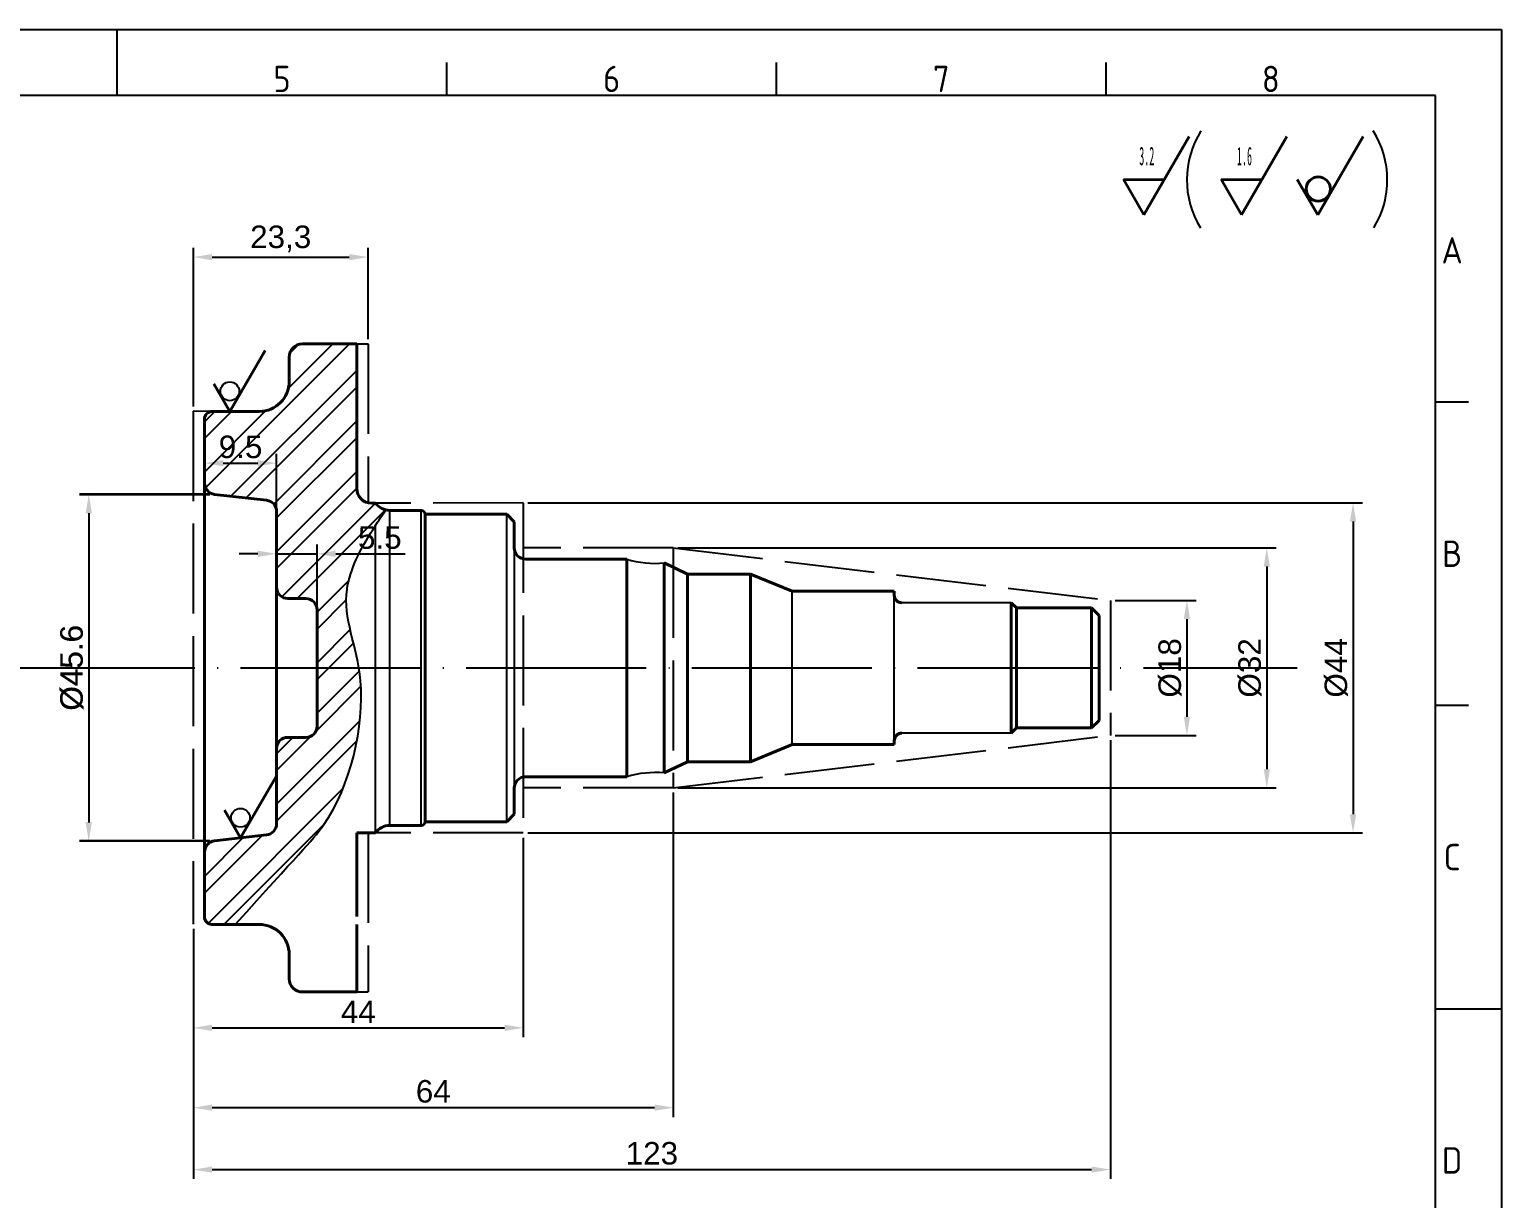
# Model space of a CAD drawing. Header units: millimetres. Extents: x 4780 to 5149, y 1689 to 1950.
# Drawn here: x 4952.4 to 5148.7, y 1794.2 to 1950.1 of the extents above; entities that cross this region are included whole.
import ezdxf
from ezdxf.enums import TextEntityAlignment as Align

# ---------------------------------------------------------------- set-up
doc = ezdxf.new("R2010")
doc.units = ezdxf.units.MM
for name, pattern in [('ACAD_ISO02W100', [15, 12, -3]), ('ACAD_ISO04W100', [30, 24, -3, 0, -3]), ('ACAD_ISO05W100', [33, 24, -3, 0, -3, 0, -3])]:
    doc.linetypes.add(name, pattern=pattern)
for name, color, linetype, lineweight in [('AM_0', 7, 'Continuous', 40), ('AM_4', 1, 'ACAD_ISO04W100', 25), ('AM_5', 3, 'Continuous', 25), ('AM_BOR', 2, 'ACAD_ISO05W100', 35), ('CAXA4', 3, 'Continuous', 25)]:
    doc.layers.add(name, color=color, linetype=linetype, lineweight=lineweight)
doc.styles.add('ACISOTS', font='isocp.shx', dxfattribs={"height": 1})
doc.styles.get("Standard").update_dxf_attribs({"font": 'arial.ttf'})
doc.styles.add('UserTxtStyle3', font='', dxfattribs={"width": 0.4})
doc.styles.get('UserTxtStyle3').set_extended_font_data('FangSong_GB2312')
doc.dimstyles.new('ISO-25', dxfattribs={"dimtxt": 3, "dimasz": 2.5, "dimexe": 1.25, "dimexo": 0.625, "dimtad": 1, "dimtxsty": 'Standard', "dimcen": 2.5, "dimadec": 0, "dimazin": 0, "dimtfac": 1, "dimtmove": 0, "dimatfit": 3, "dimfxl": 1, "dimarcsym": 0})

# ---------------------------------------------------------------- blocks, each defined once
blk = doc.blocks.new('A3 ZTL')
for p, q in [((401.17, 280.82), (19.57, 280.82)), ((401.17, 9.78), (401.17, 280.82))]:
    blk.add_line(p, q)
at = {"layer": 'AM_BOR', "color": 135, "linetype": 'Continuous', "lineweight": 25}
for p, q in [((0, 290.61), (410.96, 290.61)), ((410.96, 290.61), (410.96, 0))]:
    blk.add_line(p, q, dxfattribs=at)
at = {"layer": 'AM_BOR', "color": 135, "lineweight": 25}
for p, q in [((205.48, 280.82), (205.48, 290.61)), ((254.4, 280.82), (254.4, 285.71)), ((303.33, 280.82), (303.33, 285.71)), ((352.25, 280.82), (352.25, 285.71)), ((406.07, 235.32), (401.17, 235.32)), ((406.07, 190.31), (401.17, 190.31)), ((401.17, 145.3), (410.96, 145.3))]:
    blk.add_line(p, q, dxfattribs=at)
at = {"layer": 'AM_BOR', "color": 135, "lineweight": 25, "style": 'ACISOTS'}
for s, p in [('5', (229.94, 283.27)), ('6', (278.86, 283.27)), ('7', (327.79, 283.27)), ('8', (376.71, 283.27)), ('A', (403.62, 257.83)), ('B', (403.62, 212.82)), ('C', (403.62, 167.81)), ('D', (403.62, 122.8))]:
    blk.add_text(s, height=3.91, dxfattribs=at).set_placement(p, align=Align.MIDDLE)
blk = doc.blocks.new('*D28')
at = {"layer": 'AM_5', "color": 0, "lineweight": -2, "transparency": 16777216}
for p, q in [((4976.48, 1888.1), (4959.09, 1888.1)), ((4960.34, 1885.6), (4960.34, 1844.4)), ((4976.48, 1841.9), (4959.09, 1841.9))]:
    blk.add_line(p, q, dxfattribs=at)
at = {"layer": 'AM_5', "color": 0, "transparency": 16777216}
for points in [[(4959.92, 1885.6), (4960.75, 1885.6), (4960.34, 1888.1)], [(4959.92, 1844.4), (4960.75, 1844.4), (4960.34, 1841.9)]]:
    blk.add_solid(points, dxfattribs=at)
at = {"layer": 'Defpoints', "color": 0, "transparency": 16777216}
for p in [(4977.11, 1888.1), (4960.34, 1841.9), (4977.11, 1841.9)]:
    blk.add_point(p, dxfattribs=at)
at = {"layer": 'AM_5', "color": 0, "transparency": 16777216, "insert": (4958.1, 1865), "char_height": 3, "attachment_point": 5, "rotation": 90}
blk.add_mtext('%%C45.6', dxfattribs=at)
blk = doc.blocks.new('*D57')
at = {"layer": 'AM_5', "color": 0, "lineweight": -2, "transparency": 16777216}
for p, q in [((4974.28, 1899.82), (4974.28, 1920.97)), ((4997.58, 1908.77), (4997.58, 1920.97)), ((4976.78, 1919.72), (4995.08, 1919.72))]:
    blk.add_line(p, q, dxfattribs=at)
at = {"layer": 'AM_5', "color": 0, "transparency": 16777216}
for points in [[(4976.78, 1920.14), (4976.78, 1919.3), (4974.28, 1919.72)], [(4995.08, 1920.14), (4995.08, 1919.3), (4997.58, 1919.72)]]:
    blk.add_solid(points, dxfattribs=at)
at = {"layer": 'Defpoints', "color": 0, "transparency": 16777216}
for p in [(4997.58, 1919.72), (4997.58, 1908.15), (4974.28, 1899.19)]:
    blk.add_point(p, dxfattribs=at)
at = {"layer": 'AM_5', "color": 0, "transparency": 16777216, "insert": (4985.93, 1922.15), "char_height": 3, "attachment_point": 5}
blk.add_mtext('23,3', dxfattribs=at)
blk = doc.blocks.new('*D58')
at = {"layer": 'AM_5', "color": 0, "lineweight": -2, "transparency": 16777216}
for p, q in [((5018.28, 1842.33), (5018.28, 1815.73)), ((4974.28, 1830.18), (4974.28, 1815.73)), ((4976.78, 1816.98), (5015.78, 1816.98))]:
    blk.add_line(p, q, dxfattribs=at)
at = {"layer": 'AM_5', "color": 0, "transparency": 16777216}
for points in [[(4976.78, 1817.4), (4976.78, 1816.56), (4974.28, 1816.98)], [(5015.78, 1817.4), (5015.78, 1816.56), (5018.28, 1816.98)]]:
    blk.add_solid(points, dxfattribs=at)
at = {"layer": 'Defpoints', "color": 0, "transparency": 16777216}
for p in [(5018.28, 1842.96), (4974.28, 1830.81), (5018.28, 1816.98)]:
    blk.add_point(p, dxfattribs=at)
at = {"layer": 'AM_5', "color": 0, "transparency": 16777216, "insert": (4996.28, 1819.11), "char_height": 3, "attachment_point": 5}
blk.add_mtext('44', dxfattribs=at)
blk = doc.blocks.new('*D59')
at = {"layer": 'AM_5', "color": 0, "lineweight": -2, "transparency": 16777216}
for p, q in [((5038.28, 1848.33), (5038.28, 1805.09)), ((4974.28, 1830.18), (4974.28, 1805.09)), ((4976.78, 1806.34), (5035.78, 1806.34))]:
    blk.add_line(p, q, dxfattribs=at)
at = {"layer": 'AM_5', "color": 0, "transparency": 16777216}
for points in [[(4976.78, 1806.76), (4976.78, 1805.92), (4974.28, 1806.34)], [(5035.78, 1806.76), (5035.78, 1805.92), (5038.28, 1806.34)]]:
    blk.add_solid(points, dxfattribs=at)
at = {"layer": 'Defpoints', "color": 0, "transparency": 16777216}
for p in [(5038.28, 1848.96), (4974.28, 1830.81), (5038.28, 1806.34)]:
    blk.add_point(p, dxfattribs=at)
at = {"layer": 'AM_5', "color": 0, "transparency": 16777216, "insert": (5006.28, 1808.5), "char_height": 3, "attachment_point": 5}
blk.add_mtext('64', dxfattribs=at)
blk = doc.blocks.new('*D60')
at = {"layer": 'AM_5', "color": 0, "lineweight": -2, "transparency": 16777216}
for p, q in [((5018.9, 1886.96), (5130.19, 1886.96)), ((5128.94, 1884.46), (5128.94, 1845.46)), ((5018.9, 1842.96), (5130.19, 1842.96))]:
    blk.add_line(p, q, dxfattribs=at)
at = {"layer": 'AM_5', "color": 0, "transparency": 16777216}
for points in [[(5128.52, 1884.46), (5129.35, 1884.46), (5128.94, 1886.96)], [(5128.52, 1845.46), (5129.35, 1845.46), (5128.94, 1842.96)]]:
    blk.add_solid(points, dxfattribs=at)
at = {"layer": 'Defpoints', "color": 0, "transparency": 16777216}
for p in [(5018.28, 1886.96), (5018.28, 1842.96), (5128.94, 1842.96)]:
    blk.add_point(p, dxfattribs=at)
at = {"layer": 'AM_5', "color": 0, "transparency": 16777216, "insert": (5126.7, 1864.96), "char_height": 3, "attachment_point": 5, "rotation": 90}
blk.add_mtext('%%c44', dxfattribs=at)
blk = doc.blocks.new('*D61')
at = {"layer": 'AM_5', "color": 0, "lineweight": -2, "transparency": 16777216}
for p, q in [((5038.9, 1880.96), (5118.68, 1880.96)), ((5117.43, 1878.46), (5117.43, 1851.46)), ((5038.9, 1848.96), (5118.68, 1848.96))]:
    blk.add_line(p, q, dxfattribs=at)
at = {"layer": 'AM_5', "color": 0, "transparency": 16777216}
for points in [[(5117.02, 1878.46), (5117.85, 1878.46), (5117.43, 1880.96)], [(5117.02, 1851.46), (5117.85, 1851.46), (5117.43, 1848.96)]]:
    blk.add_solid(points, dxfattribs=at)
at = {"layer": 'Defpoints', "color": 0, "transparency": 16777216}
for p in [(5038.28, 1880.96), (5038.28, 1848.96), (5117.43, 1848.96)]:
    blk.add_point(p, dxfattribs=at)
at = {"layer": 'AM_5', "color": 0, "transparency": 16777216, "insert": (5115.19, 1864.96), "char_height": 3, "attachment_point": 5, "rotation": 90}
blk.add_mtext('%%C32', dxfattribs=at)
blk = doc.blocks.new('*D62')
at = {"layer": 'AM_5', "color": 0, "lineweight": -2, "transparency": 16777216}
for p, q in [((5097.2, 1873.96), (5108.03, 1873.96)), ((5106.78, 1871.46), (5106.78, 1858.46)), ((5097.2, 1855.96), (5108.03, 1855.96))]:
    blk.add_line(p, q, dxfattribs=at)
at = {"layer": 'AM_5', "color": 0, "transparency": 16777216}
for points in [[(5106.36, 1871.46), (5107.19, 1871.46), (5106.78, 1873.96)], [(5106.36, 1858.46), (5107.19, 1858.46), (5106.78, 1855.96)]]:
    blk.add_solid(points, dxfattribs=at)
at = {"layer": 'Defpoints', "color": 0, "transparency": 16777216}
for p in [(5096.57, 1873.96), (5096.57, 1855.96), (5106.78, 1855.96)]:
    blk.add_point(p, dxfattribs=at)
at = {"layer": 'AM_5', "color": 0, "transparency": 16777216, "insert": (5104.54, 1864.96), "char_height": 3, "attachment_point": 5, "rotation": 90}
blk.add_mtext('%%C18', dxfattribs=at)
blk = doc.blocks.new('*D65')
at = {"layer": 'AM_5', "color": 0, "lineweight": -2, "transparency": 16777216}
for p, q in [((5096.57, 1855.33), (5096.57, 1796.83)), ((4974.28, 1830.18), (4974.28, 1796.83)), ((4976.78, 1798.08), (5094.07, 1798.08))]:
    blk.add_line(p, q, dxfattribs=at)
at = {"layer": 'AM_5', "color": 0, "transparency": 16777216}
for points in [[(4976.78, 1798.5), (4976.78, 1797.67), (4974.28, 1798.08)], [(5094.07, 1798.5), (5094.07, 1797.67), (5096.57, 1798.08)]]:
    blk.add_solid(points, dxfattribs=at)
at = {"layer": 'Defpoints', "color": 0, "transparency": 16777216}
for p in [(5096.57, 1855.96), (4974.28, 1830.81), (5096.57, 1798.08)]:
    blk.add_point(p, dxfattribs=at)
at = {"layer": 'AM_5', "color": 0, "transparency": 16777216, "insert": (5035.43, 1800.24), "char_height": 3, "attachment_point": 5}
blk.add_mtext('123', dxfattribs=at)
blk = doc.blocks.new('*D96')
at = {"layer": 'AM_5', "color": 0, "lineweight": -2, "transparency": 16777216}
for p, q in [((4976.47, 1888.05), (4959.08, 1888.05)), ((4960.33, 1885.55), (4960.33, 1844.36)), ((4976.47, 1841.86), (4959.08, 1841.86))]:
    blk.add_line(p, q, dxfattribs=at)
at = {"layer": 'AM_5', "color": 0, "transparency": 16777216}
for points in [[(4959.91, 1885.55), (4960.74, 1885.55), (4960.33, 1888.05)], [(4959.91, 1844.36), (4960.74, 1844.36), (4960.33, 1841.86)]]:
    blk.add_solid(points, dxfattribs=at)
at = {"layer": 'Defpoints', "color": 0, "transparency": 16777216}
for p in [(4977.1, 1888.05), (4960.33, 1841.86), (4977.1, 1841.86)]:
    blk.add_point(p, dxfattribs=at)
at = {"layer": 'AM_5', "color": 0, "transparency": 16777216, "insert": (4958.08, 1864.96), "char_height": 3, "attachment_point": 5, "rotation": 90}
blk.add_mtext('%%C45.6', dxfattribs=at)
blk = doc.blocks.new('*D119')
at = {"layer": 'AM_5', "color": 0, "lineweight": -2, "transparency": 16777216}
for p, q in [((4975.78, 1890.21), (4975.78, 1893.5)), ((4985.38, 1886.36), (4985.38, 1893.5)), ((4978.28, 1892.25), (4982.88, 1892.25))]:
    blk.add_line(p, q, dxfattribs=at)
at = {"layer": 'AM_5', "color": 0, "transparency": 16777216}
for points in [[(4978.28, 1892.67), (4978.28, 1891.83), (4975.78, 1892.25)], [(4982.88, 1892.67), (4982.88, 1891.83), (4985.38, 1892.25)]]:
    blk.add_solid(points, dxfattribs=at)
at = {"layer": 'Defpoints', "color": 0, "transparency": 16777216}
for p in [(4985.38, 1892.25), (4975.78, 1889.59), (4985.38, 1885.73)]:
    blk.add_point(p, dxfattribs=at)
at = {"layer": 'AM_5', "color": 0, "transparency": 16777216, "insert": (4980.58, 1894.41), "char_height": 3, "attachment_point": 5}
blk.add_mtext('9.5', dxfattribs=at)
blk = doc.blocks.new('*D120')
at = {"layer": 'AM_5', "color": 0, "lineweight": -2, "transparency": 16777216}
for p, q in [((4985.38, 1876.33), (4985.38, 1881.42)), ((4990.78, 1873.33), (4990.78, 1881.42)), ((4982.88, 1880.17), (4980.38, 1880.17)), ((4985.38, 1880.17), (4990.78, 1880.17)), ((4993.28, 1880.17), (5002.51, 1880.17))]:
    blk.add_line(p, q, dxfattribs=at)
at = {"layer": 'AM_5', "color": 0, "transparency": 16777216}
for points in [[(4982.88, 1880.59), (4982.88, 1879.75), (4985.38, 1880.17)], [(4993.28, 1880.59), (4993.28, 1879.75), (4990.78, 1880.17)]]:
    blk.add_solid(points, dxfattribs=at)
at = {"layer": 'Defpoints', "color": 0, "transparency": 16777216}
for p in [(4990.78, 1880.17), (4985.38, 1875.71), (4990.78, 1872.71)]:
    blk.add_point(p, dxfattribs=at)
at = {"layer": 'AM_5', "color": 0, "transparency": 16777216, "insert": (4999.15, 1882.32), "char_height": 3, "attachment_point": 5}
blk.add_mtext('5.5', dxfattribs=at)

msp = doc.modelspace()

# ---------------------------------------------------------------- hatches: boundary and pattern name
at = {"layer": 'AM_5'}
h = msp.add_hatch(dxfattribs=at)
h.set_pattern_fill('ANSI32', color=256, scale=0.5)
edge = h.paths.add_edge_path()
edge.add_line((4996.068, 1899.15), (4996.068, 1908.15))
edge.add_line((4996.068, 1908.15), (4988.818, 1908.15))
edge.add_arc((4988.818, 1906.4), 1.75, 90, 180)
edge.add_line((4987.068, 1906.4), (4987.068, 1903.15))
edge.add_arc((4983.068, 1903.15), 4, -90, 0, ccw=False)
edge.add_line((4983.068, 1899.15), (4976.768, 1899.15))
edge.add_arc((4976.768, 1898.15), 1, 90, 180)
edge.add_line((4975.768, 1898.15), (4975.779, 1889.588))
edge.add_arc((4977.279, 1889.588), 1.5, 180, 263.46337)
edge.add_line((4977.109, 1888.098), (4984.05, 1887.302))
edge.add_arc((4983.879, 1885.812), 1.5, 0, 83.46337, ccw=False)
edge.add_line((4985.379, 1885.812), (4985.379, 1885.65))
edge.add_line((4985.379, 1885.65), (4985.379, 1875.705))
edge.add_arc((4986.879, 1875.705), 1.5, 180, 270)
edge.add_line((4986.879, 1874.205), (4989.279, 1874.205))
edge.add_arc((4989.279, 1872.705), 1.5, 0, 90, ccw=False)
edge.add_line((4990.779, 1872.705), (4990.779, 1864.955))
edge.add_line((4990.779, 1864.955), (4996.347, 1864.955))
edge.add_spline(control_points=[(4996.347, 1864.955), (4995.697, 1868.865), (4993.233, 1874.37), (4996.678, 1881.012), (4998.454, 1883.774), (4998.579, 1883.966)], knot_values=[31.2873128, 31.2873128, 31.2873128, 31.2873128, 43.4165662, 52.5275531, 53.211751, 53.211751, 53.211751, 53.211751], degree=3, periodic=0)
edge.add_spline(control_points=[(4998.579, 1883.966), (4999.03, 1884.657), (4999.494, 1885.337), (4999.968, 1886.009)], knot_values=[53.211751, 53.211751, 53.211751, 53.211751, 55.6768274, 55.6768274, 55.6768274, 55.6768274], degree=3, periodic=0)
edge.add_arc((5000.496, 1888.355), 2.401, 217.03097, 257.35167, ccw=False)
edge.add_line((4998.579, 1886.909), (4998.068, 1886.909))
edge.add_arc((4998.068, 1888.909), 2, 180, 270, ccw=False)
edge.add_line((4996.068, 1888.909), (4996.068, 1899.15))
edge = h.paths.add_edge_path()
edge.add_spline(control_points=[(4979.919, 1830.806), (4988.192, 1840.066), (4994.469, 1845.761), (4997.305, 1857.973), (4996.44, 1864.397), (4996.347, 1864.955)], knot_values=[4.3008979, 4.3008979, 4.3008979, 4.3008979, 11.900803, 29.5554748, 31.2873128, 31.2873128, 31.2873128, 31.2873128], degree=3, periodic=0)
edge.add_line((4996.347, 1864.955), (4990.779, 1864.955))
edge.add_line((4990.779, 1864.955), (4990.779, 1857.205))
edge.add_arc((4989.279, 1857.205), 1.5, -90, 0, ccw=False)
edge.add_line((4989.279, 1855.705), (4986.879, 1855.705))
edge.add_arc((4986.879, 1854.205), 1.5, 90, 180)
edge.add_line((4985.379, 1854.205), (4985.379, 1844.188))
edge.add_arc((4983.879, 1844.188), 1.5, -83.46337, 0, ccw=False)
edge.add_line((4984.05, 1842.698), (4977.109, 1841.902))
edge.add_arc((4977.279, 1840.412), 1.5, 96.53663, 180)
edge.add_line((4975.779, 1840.412), (4975.768, 1831.761))
edge.add_arc((4976.768, 1831.761), 1, 180, 270)
edge.add_line((4976.768, 1830.761), (4979.879, 1830.761))

# ---------------------------------------------------------------- linework, layer by layer
at = {"color": 0}
msp.add_arc((5119.037, 1930.017), 12.265, 147.80757, 211.52515, dxfattribs=at)
msp.add_arc((5121.242, 1930.017), 12.265, 328.47485, 32.19243)
at = {"layer": 'AM_0', "color": 0, "linetype": 'Continuous', "lineweight": 35}
for q in [(5130.267, 1935.782), (5121.503, 1930.089)]:
    msp.add_line((5124.242, 1925.346), q, dxfattribs=at)
at = {"layer": 'AM_0'}
for p, q in [((4987.068, 1906.4), (4987.068, 1903.15)), ((4996.068, 1908.15), (4988.818, 1908.15)), ((4996.068, 1899.15), (4996.068, 1908.15)), ((4983.068, 1899.15), (4976.768, 1899.15)), ((4996.068, 1899.15), (4996.068, 1888.909)), ((4975.768, 1898.15), (4975.768, 1831.761)), ((4996.071, 1891.41), (4996.07, 1891.408)), ((4996.082, 1891.455), (4996.081, 1891.453)), ((4977.109, 1888.098), (4984.05, 1887.302)), ((4998.579, 1886.909), (4998.068, 1886.909)), ((4985.379, 1885.812), (4985.379, 1885.65)), ((4985.379, 1885.65), (4985.379, 1844.188)), ((5000.482, 1885.954), (5004.679, 1885.954)), ((5005.179, 1885.454), (5016.078, 1885.454)), ((5005.179, 1864.955), (5005.179, 1885.454)), ((5016.078, 1885.454), (5017.078, 1884.454)), ((5017.078, 1880.985), (5017.078, 1884.454)), ((5018.609, 1879.454), (5032.077, 1879.454)), ((5032.077, 1864.955), (5032.077, 1879.454)), ((5037.076, 1864.955), (5037.076, 1878.947)), ((5037.088, 1878.946), (5040.159, 1877.454)), ((5040.159, 1877.454), (5048.576, 1877.454)), ((5040.159, 1877.454), (5040.159, 1864.955)), ((5048.576, 1864.955), (5048.576, 1877.454)), ((5048.576, 1877.454), (5054.144, 1875.181)), ((5067.75, 1875.181), (5054.144, 1875.181)), ((5067.75, 1874.648), (5067.75, 1875.181)), ((4989.279, 1874.205), (4986.879, 1874.205)), ((5084.047, 1872.955), (5083.354, 1873.648)), ((5084.047, 1872.955), (5083.354, 1873.648)), ((5083.354, 1873.648), (5083.354, 1856.263)), ((5084.047, 1872.955), (5094.072, 1872.955)), ((5084.047, 1872.955), (5084.047, 1856.956)), ((5094.072, 1872.955), (5095.072, 1871.955)), ((5094.072, 1872.955), (5094.072, 1856.956)), ((4990.779, 1872.705), (4990.779, 1857.205)), ((5095.072, 1864.955), (5095.072, 1871.955)), ((5005.179, 1864.955), (5005.179, 1844.457)), ((5032.077, 1864.955), (5032.077, 1850.456)), ((5037.076, 1864.955), (5037.076, 1850.963)), ((5040.159, 1852.456), (5040.159, 1864.955)), ((5048.576, 1864.955), (5048.576, 1852.456)), ((5095.072, 1864.955), (5095.072, 1857.956)), ((5094.072, 1856.956), (5095.072, 1857.956)), ((5094.072, 1856.956), (5095.072, 1857.956)), ((4989.279, 1855.705), (4986.879, 1855.705)), ((5067.75, 1855.263), (5067.75, 1854.729)), ((5067.75, 1855.263), (5067.75, 1854.729)), ((5084.047, 1856.956), (5083.354, 1856.263)), ((5084.047, 1856.956), (5083.354, 1856.263)), ((5084.047, 1856.956), (5094.072, 1856.956)), ((5084.047, 1856.956), (5094.072, 1856.956)), ((5048.576, 1852.456), (5054.144, 1854.729)), ((5067.75, 1854.729), (5054.144, 1854.729)), ((5037.088, 1850.965), (5040.159, 1852.456)), ((5040.159, 1852.456), (5048.576, 1852.456)), ((5018.609, 1850.456), (5032.077, 1850.456)), ((5017.078, 1848.925), (5017.078, 1845.456)), ((5016.078, 1844.457), (5017.078, 1845.456)), ((5000.482, 1843.957), (5004.679, 1843.957)), ((5005.179, 1844.457), (5016.078, 1844.457)), ((4977.109, 1841.902), (4984.05, 1842.698)), ((4996.079, 1831.806), (4996.079, 1842.957)), ((4998.579, 1842.957), (4996.079, 1842.957)), ((4998.579, 1842.957), (4997.829, 1842.957)), ((4997.829, 1842.957), (4998.579, 1842.957)), ((4996.082, 1838.545), (4996.081, 1838.547)), ((4983.068, 1830.761), (4976.768, 1830.761)), ((4996.068, 1830.761), (4996.068, 1821.761)), ((4987.068, 1823.511), (4987.068, 1826.761)), ((4996.068, 1821.761), (4988.818, 1821.761))]:
    msp.add_line(p, q, dxfattribs=at)
at = {"layer": 'AM_0', "lineweight": 25}
for p, q in [((5000.482, 1843.957), (5000.482, 1885.954)), ((5004.679, 1843.957), (5004.679, 1885.954)), ((5016.078, 1844.457), (5016.078, 1885.454)), ((4998.579, 1842.957), (4998.579, 1883.966)), ((5017.078, 1880.985), (5017.078, 1848.925)), ((5054.144, 1854.729), (5054.144, 1875.181)), ((5067.75, 1854.729), (5067.75, 1875.181)), ((5083.354, 1873.648), (5068.75, 1873.648)), ((5083.354, 1856.263), (5068.75, 1856.263))]:
    msp.add_line(p, q, dxfattribs=at)
at = {"layer": 'AM_0'}
msp.add_circle((5124.3, 1928.798), 1.611, dxfattribs=at)
for centre, radius, start, end in [((4988.818, 1906.4), 1.75, 90, 180), ((4983.068, 1903.15), 4, 270, 0), ((4976.768, 1898.15), 1, 90, 180), ((4977.279, 1889.588), 1.5, 180, 263.46337), ((4998.068, 1888.909), 2, 180, 270), ((4983.879, 1885.812), 1.5, 0, 83.46337), ((5000.496, 1888.355), 2.401, 217.03097, 269.67119), ((5004.679, 1885.454), 0.5, 0, 90), ((5018.609, 1880.985), 1.531, 180, 270), ((4986.879, 1875.705), 1.5, 180, 270), ((4989.279, 1872.705), 1.5, 0, 90), ((5068.75, 1874.648), 1, 180, 270), ((4989.279, 1857.205), 1.5, 270, 0), ((4986.879, 1854.205), 1.5, 90, 180), ((5069.089, 1855.137), 1.345, 123.15276, 174.61829), ((5068.75, 1855.263), 1, 90, 180), ((5018.609, 1848.925), 1.531, 90, 180), ((4983.879, 1844.188), 1.5, 276.53663, 0), ((5000.467, 1841.674), 2.282, 89.61934, 145.81756), ((5004.679, 1844.457), 0.5, 270, 0), ((4977.279, 1840.412), 1.5, 96.53663, 180), ((4976.768, 1831.761), 1, 180, 270), ((4983.068, 1826.761), 4, 0, 90), ((4988.818, 1823.511), 1.75, 180, 270)]:
    msp.add_arc(centre, radius, start, end, dxfattribs=at)
at = {"layer": 'AM_0', "lineweight": 25}
for centre, start, end in [((5035.935, 1892.536), 253.56609, 274.84926), ((5035.935, 1837.374), 85.15074, 106.43391)]:
    msp.add_arc(centre, 13.639, start, end, dxfattribs=at)
msp.add_open_spline([(4979.919, 1830.806), (4988.192, 1840.066), (4994.469, 1845.761), (4998.579, 1863.461), (4992.961, 1873.845), (4997.065, 1881.759), (4999.363, 1885.151), (4999.968, 1886.009)], degree=3, knots=[4.3008979, 4.3008979, 4.3008979, 4.3008979, 11.900803, 29.5554748, 43.4165662, 52.5275531, 55.6768274, 55.6768274, 55.6768274, 55.6768274], dxfattribs=at)
at = {"layer": 'AM_4'}
msp.add_line((4830.074, 1864.955), (5121.463, 1864.955), dxfattribs=at)
at = {"layer": 'AM_5', "linetype": 'Continuous', "lineweight": 35}
for p, q in [((4979.159, 1899.15), (4983.846, 1907.267)), ((4979.159, 1899.15), (4977.029, 1902.839)), ((4980.579, 1842.3), (4985.266, 1850.417)), ((4980.579, 1842.3), (4978.449, 1845.99))]:
    msp.add_line(p, q, dxfattribs=at)
at = {"layer": 'AM_5'}
for p, q in [((4996.068, 1908.15), (4997.579, 1908.15)), ((4976.768, 1899.15), (4974.279, 1899.194)), ((4996.068, 1821.761), (4997.579, 1821.761))]:
    msp.add_line(p, q, dxfattribs=at)
at = {"layer": 'AM_5', "linetype": 'ACAD_ISO02W100'}
for p, q in [((4997.579, 1908.15), (4997.579, 1886.954)), ((4974.279, 1899.194), (4974.279, 1830.806)), ((5018.279, 1886.955), (4998.579, 1886.909)), ((5018.279, 1886.955), (5018.279, 1842.955)), ((5038.279, 1880.955), (5018.279, 1880.955)), ((5038.279, 1880.955), (5038.279, 1848.955)), ((5038.279, 1880.955), (5096.572, 1873.955)), ((5096.572, 1873.955), (5096.572, 1855.955)), ((5038.279, 1848.955), (5096.572, 1855.955)), ((5038.279, 1848.955), (5018.279, 1848.955)), ((4997.579, 1842.957), (4997.579, 1821.761)), ((5018.279, 1842.955), (4997.579, 1842.955))]:
    msp.add_line(p, q, dxfattribs=at)
at = {"layer": 'AM_5'}
for centre in [(4979.145, 1901.835), (4980.565, 1844.986)]:
    msp.add_circle(centre, 1.253, dxfattribs=at)
at = {"layer": 'CAXA4', "color": 0, "linetype": 'Continuous', "lineweight": 35}
for p, q in [((5101.043, 1925.346), (5107.068, 1935.782)), ((5114.078, 1925.346), (5120.103, 1935.782)), ((5101.043, 1925.346), (5098.304, 1930.089)), ((5098.304, 1930.089), (5103.782, 1930.089)), ((5114.078, 1925.346), (5111.339, 1930.089)), ((5111.339, 1930.089), (5116.817, 1930.089))]:
    msp.add_line(p, q, dxfattribs=at)

# ---------------------------------------------------------------- block references
at = {"linetype": 'ByBlock', "lineweight": 0, "xscale": 0.8984250000000003, "yscale": 0.8984250000000003, "zscale": 0.8984250000000003}
msp.add_blockref('A3 ZTL', (4779.524, 1688.982), dxfattribs=at)

# ---------------------------------------------------------------- texts
at = {"layer": 'CAXA4', "color": 0, "linetype": 'Continuous', "lineweight": 25, "attachment_point": 1, "style": 'UserTxtStyle3'}
for s, insert, char_height in [('3.2', (5100.422, 1934.435), 2.4667), ('\\fFangSong_GB2312|b0|i0|p34;1.6', (5113.449, 1934.435), 2.46672)]:
    msp.add_mtext(s, dxfattribs=dict(at, insert=insert, char_height=char_height))

# ---------------------------------------------------------------- dimensions: what is measured, and where the dimension line sits
at = {"layer": 'AM_5'}
for base, p1, p2, picture, middle in [((4997.579, 1919.718), (4974.279, 1899.194), (4997.579, 1908.15), '*D57', (4985.929, 1922.146)), ((5038.279, 1806.339), (4974.279, 1830.806), (5038.279, 1848.955), '*D59', (5006.279, 1808.496)), ((5018.279, 1816.982), (4974.279, 1830.806), (5018.279, 1842.955), '*D58', (4996.279, 1819.107))]:
    dim = msp.add_linear_dim(base=base, p1=p1, p2=p2, dimstyle='ISO-25', dxfattribs=at)
    dim.commit()
    dim.dimension.update_dxf_attribs({"geometry": picture, "text_midpoint": middle})
for base, p1, p2, text, picture, middle in [((4985.379, 1892.251), (4975.779, 1889.588), (4985.379, 1885.731), '9.5', '*D119', (4980.579, 1894.407)), ((4990.779, 1880.171), (4985.379, 1875.705), (4990.779, 1872.705), '5.5', '*D120', (4999.146, 1882.321)), ((5096.572, 1798.084), (4974.279, 1830.806), (5096.572, 1855.955), '123', '*D65', (5035.426, 1800.242))]:
    dim = msp.add_linear_dim(base=base, p1=p1, p2=p2, text=text, dimstyle='ISO-25', dxfattribs=at)
    dim.commit()
    dim.dimension.update_dxf_attribs({"geometry": picture, "text_midpoint": middle})
for base, p1, p2, text, picture, middle in [((4960.325, 1841.857), (4977.098, 1888.053), (4977.098, 1841.857), '%%C45.6', '*D96', (4958.085, 1864.955)), ((4960.336, 1841.902), (4977.109, 1888.098), (4977.109, 1841.902), '%%C45.6', '*D28', (4958.096, 1865)), ((5128.936, 1842.955), (5018.279, 1886.955), (5018.279, 1842.955), '%%c44', '*D60', (5126.695, 1864.955)), ((5117.433, 1848.955), (5038.279, 1880.955), (5038.279, 1848.955), '%%C32', '*D61', (5115.193, 1864.955)), ((5106.776, 1855.955), (5096.572, 1873.955), (5096.572, 1855.955), '%%C18', '*D62', (5104.536, 1864.955))]:
    dim = msp.add_linear_dim(base=base, p1=p1, p2=p2, angle=90, text=text, dimstyle='ISO-25', dxfattribs=at)
    dim.commit()
    dim.dimension.update_dxf_attribs({"geometry": picture, "text_midpoint": middle})

doc.saveas('drawing.dxf')
